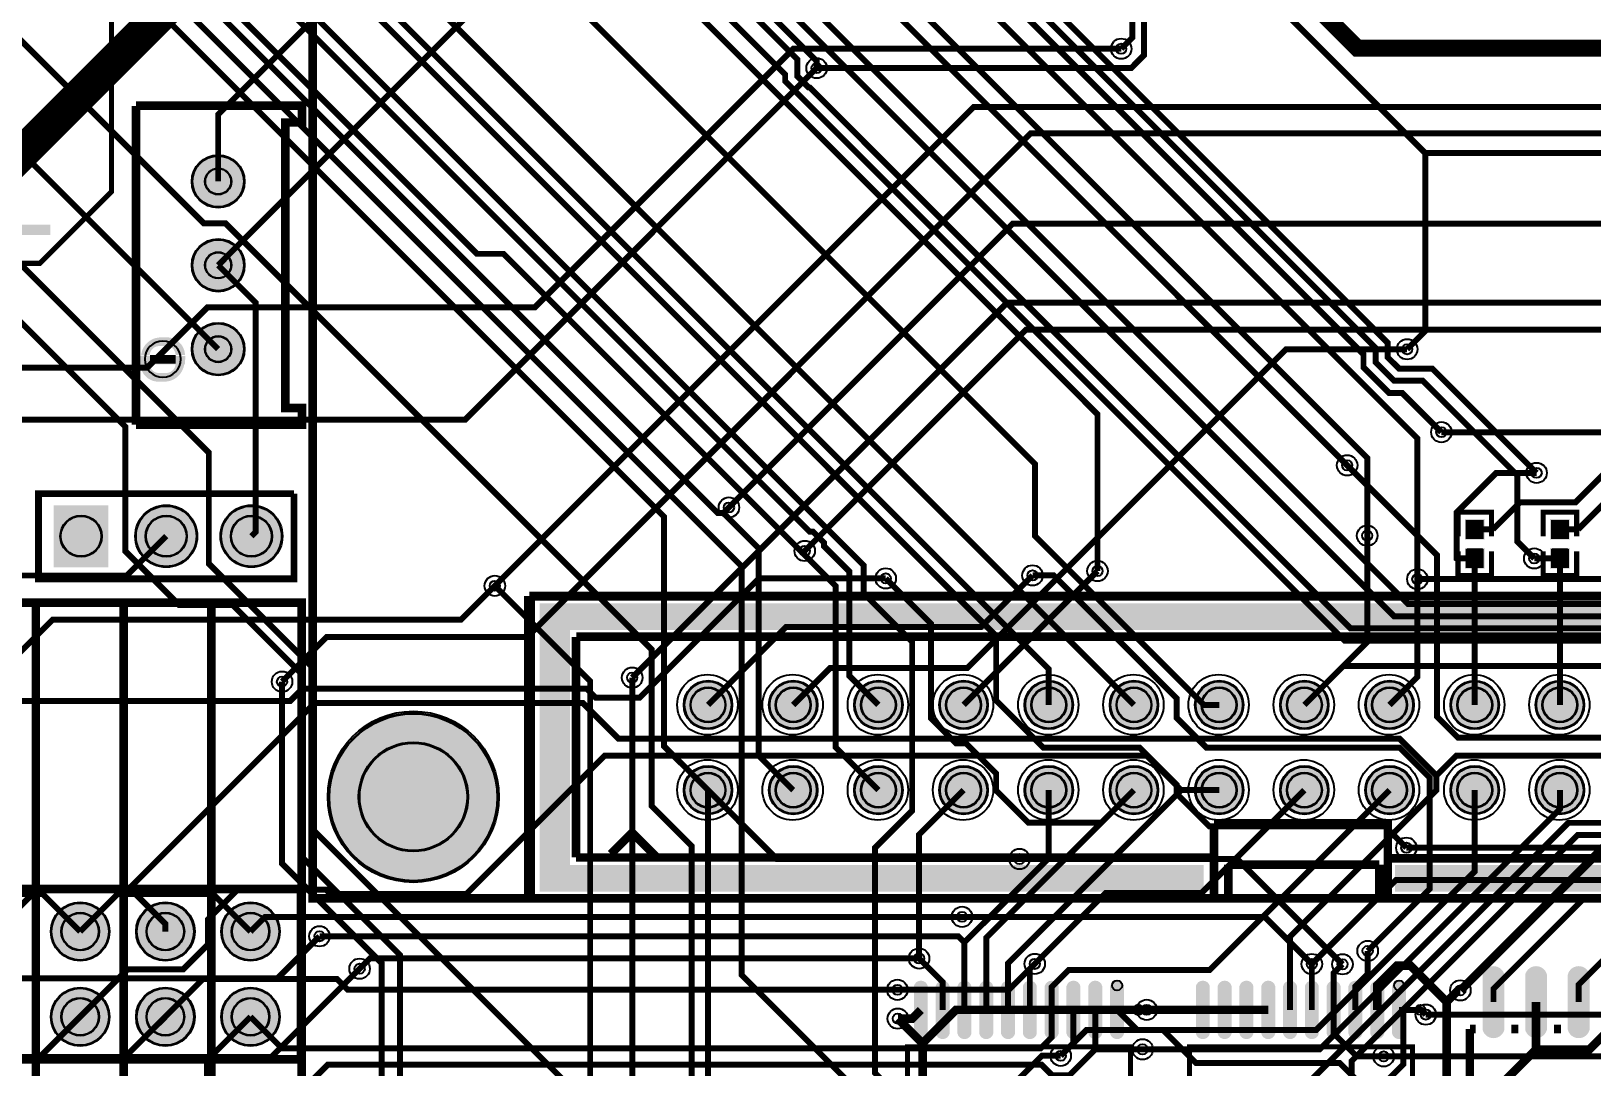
# Model space of a CAD drawing. Header units: millimetres. Extents: x -4 to 157, y 41 to 137.
# Drawn here: x 19.7 to 66.23, y 59.16 to 90.04 of the extents above; entities that cross this region are included whole.
import ezdxf

# ---------------------------------------------------------------- set-up
doc = ezdxf.new("R2010")
doc.units = ezdxf.units.MM
for name, color, linetype, true_color in [('BottomLayer', 7, 'Continuous', 0x0000ff), ('BottomSolderMaskLayer', 7, 'Continuous', 0xaa00ff), ('Document', 7, 'Continuous', 0xffffff), ('Hole', 7, 'Continuous', 0x222222), ('Multi-Layer', 7, 'Continuous', 0xc0c0c0), ('TopLayer', 7, 'Continuous', 0xff0000), ('TopPasteMaskLayer', 7, 'Continuous', 0x808080), ('TopSilkLayer', 7, 'Continuous', 0xffcc00), ('TopSolderMaskLayer', 7, 'Continuous', 0x800080)]:
    doc.layers.add(name, color=color, linetype=linetype, true_color=true_color)

msp = doc.modelspace()

# ---------------------------------------------------------------- hatches: boundary and pattern name
at = {"layer": 'BottomSolderMaskLayer'}
for points in [[(24.486, 85.558, 1), (26.061, 85.558, 1)], [(24.486, 83.058, 1), (26.061, 83.058, 1)], [(24.486, 80.558, 1), (26.061, 80.558, 1)], [(20.371, 75.906), (21.996, 75.906), (21.996, 74.056), (20.371, 74.056)], [(22.798, 74.981, 1), (24.649, 74.981, 1)], [(25.338, 74.981, 1), (27.189, 74.981, 1)], [(39.154, 69.951, 1), (40.602, 69.951, 1)], [(41.694, 69.951, 1), (43.142, 69.951, 1)], [(44.234, 69.951, 1), (45.682, 69.951, 1)], [(46.774, 69.951, 1), (48.222, 69.951, 1)], [(49.314, 69.951, 1), (50.762, 69.951, 1)], [(51.854, 69.951, 1), (53.302, 69.951, 1)], [(54.394, 69.951, 1), (55.842, 69.951, 1)], [(56.934, 69.951, 1), (58.382, 69.951, 1)], [(59.474, 69.951, 1), (60.922, 69.951, 1)], [(62.014, 69.951, 1), (63.462, 69.951, 1)], [(64.554, 69.951, 1), (66.002, 69.951, 1)], [(28.542, 67.211, 1), (33.643, 67.211, 1)], [(39.154, 67.411, 1), (40.602, 67.411, 1)], [(41.694, 67.411, 1), (43.142, 67.411, 1)], [(44.234, 67.411, 1), (45.682, 67.411, 1)], [(46.774, 67.411, 1), (48.222, 67.411, 1)], [(49.314, 67.411, 1), (50.762, 67.411, 1)], [(51.854, 67.411, 1), (53.302, 67.411, 1)], [(54.394, 67.411, 1), (55.842, 67.411, 1)], [(56.934, 67.411, 1), (58.382, 67.411, 1)], [(59.474, 67.411, 1), (60.922, 67.411, 1)], [(62.014, 67.411, 1), (63.462, 67.411, 1)], [(64.554, 67.411, 1), (66.002, 67.411, 1)], [(20.282, 63.194, 1), (22.033, 63.194, 1)], [(22.822, 63.194, 1), (24.573, 63.194, 1)], [(25.362, 63.194, 1), (27.113, 63.194, 1)], [(20.282, 60.654, 1), (22.033, 60.654, 1)], [(22.822, 60.654, 1), (24.573, 60.654, 1)], [(25.362, 60.654, 1), (27.113, 60.654, 1)]]:
    msp.add_hatch(color=256, dxfattribs=at).paths.add_polyline_path(points)
at = {"layer": 'Document'}
for points in [[(23.513, 80.648), (23.489, 80.647), (23.464, 80.644), (23.441, 80.639), (23.417, 80.631), (23.395, 80.622), (23.373, 80.611), (23.352, 80.598), (23.333, 80.583), (23.315, 80.566), (23.299, 80.548), (23.284, 80.529), (23.271, 80.508), (23.259, 80.486), (23.25, 80.464), (23.243, 80.441), (23.237, 80.417), (23.234, 80.393), (23.233, 80.368), (22.973, 80.368), (22.978, 80.404), (22.985, 80.439), (22.993, 80.474), (23.004, 80.509), (23.017, 80.542), (23.033, 80.575), (23.05, 80.607), (23.068, 80.638), (23.089, 80.667), (23.111, 80.695), (23.136, 80.722), (23.161, 80.748), (23.188, 80.771), (23.217, 80.793), (23.247, 80.814), (23.278, 80.832), (23.31, 80.849), (23.342, 80.864), (23.376, 80.876), (23.411, 80.887), (23.446, 80.895), (23.481, 80.902), (23.517, 80.906), (23.553, 80.908), (23.743, 80.908), (23.777, 80.907), (23.811, 80.904), (23.844, 80.899), (23.877, 80.891), (23.91, 80.882), (23.942, 80.87), (23.973, 80.857), (24.003, 80.841), (24.032, 80.824), (24.06, 80.805), (24.087, 80.784), (24.113, 80.762), (24.137, 80.738), (24.159, 80.712), (24.18, 80.686), (24.199, 80.658), (24.216, 80.628), (24.232, 80.598), (24.245, 80.567), (24.257, 80.535), (24.266, 80.502), (24.273, 80.469), (24.279, 80.436), (24.282, 80.402), (24.283, 80.368), (24.283, 80.368), (24.282, 80.373), (24.278, 80.377), (24.273, 80.378), (24.003, 80.378), (24.002, 80.402), (23.999, 80.425), (23.994, 80.448), (23.987, 80.47), (23.978, 80.492), (23.967, 80.513), (23.954, 80.533), (23.94, 80.552), (23.924, 80.569), (23.907, 80.585), (23.888, 80.599), (23.868, 80.612), (23.847, 80.623), (23.825, 80.632), (23.803, 80.639), (23.78, 80.644), (23.757, 80.647), (23.733, 80.648), (23.513, 80.648)], [(24.293, 80.358), (22.983, 80.358), (22.953, 80.358), (22.953, 80.128), (22.955, 80.121), (22.959, 80.114), (22.965, 80.11), (22.973, 80.108), (24.273, 80.108), (24.278, 80.107), (24.282, 80.103), (24.283, 80.098)], [(23.723, 79.848), (23.747, 79.849), (23.772, 79.852), (23.796, 79.858), (23.819, 79.865), (23.841, 79.874), (23.863, 79.886), (23.884, 79.899), (23.903, 79.914), (23.921, 79.93), (23.938, 79.948), (23.952, 79.968), (23.966, 79.988), (23.977, 80.01), (23.986, 80.032), (23.994, 80.056), (23.999, 80.08), (24.002, 80.104), (24.003, 80.128), (24.263, 80.128), (24.258, 80.092), (24.252, 80.057), (24.243, 80.022), (24.232, 79.988), (24.219, 79.954), (24.204, 79.921), (24.187, 79.89), (24.168, 79.859), (24.147, 79.829), (24.125, 79.801), (24.101, 79.774), (24.075, 79.749), (24.048, 79.725), (24.019, 79.703), (23.989, 79.683), (23.959, 79.664), (23.927, 79.647), (23.894, 79.633), (23.86, 79.62), (23.825, 79.609), (23.79, 79.601), (23.755, 79.595), (23.719, 79.59), (23.683, 79.588), (23.493, 79.588), (23.459, 79.589), (23.425, 79.592), (23.392, 79.598), (23.359, 79.605), (23.326, 79.615), (23.294, 79.626), (23.263, 79.64), (23.233, 79.655), (23.204, 79.672), (23.176, 79.691), (23.149, 79.712), (23.123, 79.735), (23.099, 79.759), (23.077, 79.784), (23.056, 79.811), (23.037, 79.839), (23.02, 79.868), (23.004, 79.898), (22.991, 79.929), (22.979, 79.961), (22.97, 79.994), (22.963, 80.027), (22.957, 80.06), (22.954, 80.094), (22.953, 80.128), (22.953, 80.128), (22.954, 80.123), (22.958, 80.12), (22.963, 80.118), (23.233, 80.118), (23.234, 80.095), (23.237, 80.071), (23.242, 80.048), (23.249, 80.026), (23.258, 80.004), (23.269, 79.983), (23.282, 79.963), (23.296, 79.945), (23.312, 79.927), (23.329, 79.911), (23.348, 79.897), (23.368, 79.884), (23.389, 79.873), (23.411, 79.864), (23.433, 79.857), (23.456, 79.852), (23.48, 79.849), (23.503, 79.848), (23.723, 79.848)], [(54.658, 64.381), (54.658, 65.181), (35.758, 65.181), (35.758, 72.181), (79.358, 72.181), (79.358, 65.181), (60.358, 65.181), (60.358, 64.381), (80.358, 64.381), (80.358, 72.981), (34.858, 72.981), (34.858, 64.381)]]:
    msp.add_hatch(color=256, dxfattribs=at).paths.add_polyline_path(points)
at = {"layer": 'Multi-Layer'}
for points in [[(24.511, 85.558, 1), (26.035, 85.558, 1)], [(24.511, 83.058, 1), (26.035, 83.058, 1)], [(24.511, 80.558, 1), (26.035, 80.558, 1)], [(20.396, 75.881), (21.971, 75.881), (21.971, 74.081), (20.396, 74.081)], [(22.824, 74.981, 1), (24.624, 74.981, 1)], [(25.364, 74.981, 1), (27.164, 74.981, 1)], [(39.179, 69.951, 1), (40.576, 69.951, 1)], [(41.719, 69.951, 1), (43.116, 69.951, 1)], [(44.259, 69.951, 1), (45.656, 69.951, 1)], [(46.799, 69.951, 1), (48.196, 69.951, 1)], [(49.339, 69.951, 1), (50.736, 69.951, 1)], [(51.879, 69.951, 1), (53.276, 69.951, 1)], [(54.419, 69.951, 1), (55.816, 69.951, 1)], [(56.959, 69.951, 1), (58.356, 69.951, 1)], [(59.499, 69.951, 1), (60.896, 69.951, 1)], [(62.039, 69.951, 1), (63.436, 69.951, 1)], [(64.579, 69.951, 1), (65.976, 69.951, 1)], [(39.179, 67.411, 1), (40.576, 67.411, 1)], [(41.719, 67.411, 1), (43.116, 67.411, 1)], [(44.259, 67.411, 1), (45.656, 67.411, 1)], [(46.799, 67.411, 1), (48.196, 67.411, 1)], [(49.339, 67.411, 1), (50.736, 67.411, 1)], [(51.879, 67.411, 1), (53.276, 67.411, 1)], [(54.419, 67.411, 1), (55.816, 67.411, 1)], [(56.959, 67.411, 1), (58.356, 67.411, 1)], [(59.499, 67.411, 1), (60.896, 67.411, 1)], [(62.039, 67.411, 1), (63.436, 67.411, 1)], [(64.579, 67.411, 1), (65.976, 67.411, 1)], [(20.308, 63.194, 1), (22.008, 63.194, 1)], [(22.848, 63.194, 1), (24.548, 63.194, 1)], [(25.388, 63.194, 1), (27.088, 63.194, 1)], [(20.308, 60.654, 1), (22.008, 60.654, 1)], [(22.848, 60.654, 1), (24.548, 60.654, 1)], [(25.388, 60.654, 1), (27.088, 60.654, 1)]]:
    msp.add_hatch(color=256, dxfattribs=at).paths.add_polyline_path(points)
at = {"layer": 'TopLayer'}
for points in [[(63.008, 74.901), (62.468, 74.901), (62.468, 75.467), (63.008, 75.467)], [(65.548, 74.901), (65.008, 74.901), (65.008, 75.467), (65.548, 75.467)], [(63.008, 74.601), (62.468, 74.601), (62.468, 74.036), (63.008, 74.036)], [(65.548, 74.601), (65.008, 74.601), (65.008, 74.036), (65.548, 74.036)], [(63.597, 60.29, -0.785398), (62.997, 60.29), (62.997, 61.89, -0.785398), (63.597, 61.89)], [(64.867, 60.29, -0.785398), (64.267, 60.29), (64.267, 61.89, -0.785398), (64.867, 61.89)], [(66.137, 60.29, -0.785398), (65.537, 60.29), (65.537, 61.89, -0.785398), (66.137, 61.89)], [(46.406, 60.17, -0.785398), (46.042, 60.17), (46.042, 61.548, -0.785398), (46.406, 61.548)], [(47.056, 60.17, -0.785398), (46.692, 60.17), (46.692, 61.548, -0.785398), (47.056, 61.548)], [(47.706, 60.17, -0.785398), (47.342, 60.17), (47.342, 61.548, -0.785398), (47.706, 61.548)], [(48.356, 60.17, -0.785398), (47.992, 60.17), (47.992, 61.548, -0.785398), (48.356, 61.548)], [(49.006, 60.17, -0.785398), (48.642, 60.17), (48.642, 61.548, -0.785398), (49.006, 61.548)], [(49.656, 60.17, -0.785398), (49.292, 60.17), (49.292, 61.548, -0.785398), (49.656, 61.548)], [(50.306, 60.17, -0.785398), (49.942, 60.17), (49.942, 61.548, -0.785398), (50.306, 61.548)], [(50.956, 60.17, -0.785398), (50.592, 60.17), (50.592, 61.548, -0.785398), (50.956, 61.548)], [(51.606, 60.17, -0.785398), (51.242, 60.17), (51.242, 61.548, -0.785398), (51.606, 61.548)], [(52.256, 60.17, -0.785398), (51.892, 60.17), (51.892, 61.548, -0.785398), (52.256, 61.548)], [(54.814, 60.17, -0.785398), (54.45, 60.17), (54.45, 61.548, -0.785398), (54.814, 61.548)], [(55.464, 60.17, -0.785398), (55.1, 60.17), (55.1, 61.548, -0.785398), (55.464, 61.548)], [(56.114, 60.17, -0.785398), (55.75, 60.17), (55.75, 61.548, -0.785398), (56.114, 61.548)], [(56.764, 60.17, -0.785398), (56.4, 60.17), (56.4, 61.548, -0.785398), (56.764, 61.548)], [(57.414, 60.17, -0.785398), (57.049, 60.17), (57.049, 61.548, -0.785398), (57.414, 61.548)], [(58.063, 60.17, -0.785398), (57.699, 60.17), (57.699, 61.548, -0.785398), (58.063, 61.548)], [(58.714, 60.17, -0.785398), (58.35, 60.17), (58.35, 61.548, -0.785398), (58.714, 61.548)], [(59.364, 60.17, -0.785398), (59, 60.17), (59, 61.548, -0.785398), (59.364, 61.548)], [(60.014, 60.17, -0.785398), (59.65, 60.17), (59.65, 61.548, -0.785398), (60.014, 61.548)], [(60.664, 60.17, -0.785398), (60.3, 60.17), (60.3, 61.548, -0.785398), (60.664, 61.548)]]:
    msp.add_hatch(color=256, dxfattribs=at).paths.add_polyline_path(points)
at = {"layer": 'TopPasteMaskLayer'}
for points in [[(62.968, 74.886), (62.508, 74.886), (62.468, 74.926), (62.468, 75.427), (62.508, 75.467), (62.968, 75.467), (63.008, 75.427), (63.008, 74.926)], [(65.508, 74.886), (65.048, 74.886), (65.008, 74.926), (65.008, 75.427), (65.048, 75.467), (65.508, 75.467), (65.548, 75.427), (65.548, 74.926)], [(62.968, 74.616), (62.508, 74.616), (62.468, 74.576), (62.468, 74.076), (62.508, 74.036), (62.968, 74.036), (63.008, 74.076), (63.008, 74.576)], [(65.508, 74.616), (65.048, 74.616), (65.008, 74.576), (65.008, 74.076), (65.048, 74.036), (65.508, 74.036), (65.548, 74.076), (65.548, 74.576)], [(63.597, 60.29, -0.785398), (62.997, 60.29), (62.997, 61.89, -0.785398), (63.597, 61.89)], [(64.867, 60.29, -0.785398), (64.267, 60.29), (64.267, 61.89, -0.785398), (64.867, 61.89)], [(66.137, 60.29, -0.785398), (65.537, 60.29), (65.537, 61.89, -0.785398), (66.137, 61.89)], [(46.406, 60.17, -0.785398), (46.042, 60.17), (46.042, 61.548, -0.785398), (46.406, 61.548)], [(47.056, 60.17, -0.785398), (46.692, 60.17), (46.692, 61.548, -0.785398), (47.056, 61.548)], [(47.706, 60.17, -0.785398), (47.342, 60.17), (47.342, 61.548, -0.785398), (47.706, 61.548)], [(48.356, 60.17, -0.785398), (47.992, 60.17), (47.992, 61.548, -0.785398), (48.356, 61.548)], [(49.006, 60.17, -0.785398), (48.642, 60.17), (48.642, 61.548, -0.785398), (49.006, 61.548)], [(49.656, 60.17, -0.785398), (49.292, 60.17), (49.292, 61.548, -0.785398), (49.656, 61.548)], [(50.306, 60.17, -0.785398), (49.942, 60.17), (49.942, 61.548, -0.785398), (50.306, 61.548)], [(50.956, 60.17, -0.785398), (50.592, 60.17), (50.592, 61.548, -0.785398), (50.956, 61.548)], [(51.606, 60.17, -0.785398), (51.242, 60.17), (51.242, 61.548, -0.785398), (51.606, 61.548)], [(52.256, 60.17, -0.785398), (51.892, 60.17), (51.892, 61.548, -0.785398), (52.256, 61.548)], [(54.814, 60.17, -0.785398), (54.45, 60.17), (54.45, 61.548, -0.785398), (54.814, 61.548)], [(55.464, 60.17, -0.785398), (55.1, 60.17), (55.1, 61.548, -0.785398), (55.464, 61.548)], [(56.114, 60.17, -0.785398), (55.75, 60.17), (55.75, 61.548, -0.785398), (56.114, 61.548)], [(56.764, 60.17, -0.785398), (56.4, 60.17), (56.4, 61.548, -0.785398), (56.764, 61.548)], [(57.414, 60.17, -0.785398), (57.049, 60.17), (57.049, 61.548, -0.785398), (57.414, 61.548)], [(58.063, 60.17, -0.785398), (57.699, 60.17), (57.699, 61.548, -0.785398), (58.063, 61.548)], [(58.714, 60.17, -0.785398), (58.35, 60.17), (58.35, 61.548, -0.785398), (58.714, 61.548)], [(59.364, 60.17, -0.785398), (59, 60.17), (59, 61.548, -0.785398), (59.364, 61.548)], [(60.014, 60.17, -0.785398), (59.65, 60.17), (59.65, 61.548, -0.785398), (60.014, 61.548)], [(60.664, 60.17, -0.785398), (60.3, 60.17), (60.3, 61.548, -0.785398), (60.664, 61.548)]]:
    msp.add_hatch(color=256, dxfattribs=at).paths.add_polyline_path(points)
at = {"layer": 'TopSilkLayer'}
msp.add_hatch(color=256, dxfattribs=at).paths.add_polyline_path([(18.205, 83.964), (20.265, 83.964), (20.265, 84.273), (18.205, 84.273)])
at = {"layer": 'TopSolderMaskLayer'}
for points in [[(24.486, 85.558, 1), (26.061, 85.558, 1)], [(24.486, 83.058, 1), (26.061, 83.058, 1)], [(24.486, 80.558, 1), (26.061, 80.558, 1)], [(20.371, 75.906), (21.996, 75.906), (21.996, 74.056), (20.371, 74.056)], [(22.798, 74.981, 1), (24.649, 74.981, 1)], [(25.338, 74.981, 1), (27.189, 74.981, 1)], [(63.032, 74.875), (62.443, 74.875), (62.443, 75.494), (63.032, 75.494)], [(65.572, 74.875), (64.983, 74.875), (64.983, 75.494), (65.572, 75.494)], [(63.032, 74.628), (62.443, 74.628), (62.443, 74.009), (63.032, 74.009)], [(65.572, 74.628), (64.983, 74.628), (64.983, 74.009), (65.572, 74.009)], [(39.154, 69.951, 1), (40.602, 69.951, 1)], [(41.694, 69.951, 1), (43.142, 69.951, 1)], [(44.234, 69.951, 1), (45.682, 69.951, 1)], [(46.774, 69.951, 1), (48.222, 69.951, 1)], [(49.314, 69.951, 1), (50.762, 69.951, 1)], [(51.854, 69.951, 1), (53.302, 69.951, 1)], [(54.394, 69.951, 1), (55.842, 69.951, 1)], [(56.934, 69.951, 1), (58.382, 69.951, 1)], [(59.474, 69.951, 1), (60.922, 69.951, 1)], [(62.014, 69.951, 1), (63.462, 69.951, 1)], [(64.554, 69.951, 1), (66.002, 69.951, 1)], [(28.542, 67.211, 1), (33.643, 67.211, 1)], [(39.154, 67.411, 1), (40.602, 67.411, 1)], [(41.694, 67.411, 1), (43.142, 67.411, 1)], [(44.234, 67.411, 1), (45.682, 67.411, 1)], [(46.774, 67.411, 1), (48.222, 67.411, 1)], [(49.314, 67.411, 1), (50.762, 67.411, 1)], [(51.854, 67.411, 1), (53.302, 67.411, 1)], [(54.394, 67.411, 1), (55.842, 67.411, 1)], [(56.934, 67.411, 1), (58.382, 67.411, 1)], [(59.474, 67.411, 1), (60.922, 67.411, 1)], [(62.014, 67.411, 1), (63.462, 67.411, 1)], [(64.554, 67.411, 1), (66.002, 67.411, 1)], [(20.282, 63.194, 1), (22.033, 63.194, 1)], [(22.822, 63.194, 1), (24.573, 63.194, 1)], [(25.362, 63.194, 1), (27.113, 63.194, 1)], [(63.622, 60.271, -0.785398), (62.972, 60.271), (62.972, 61.908, -0.785398), (63.622, 61.908)], [(64.892, 60.271, -0.785398), (64.242, 60.271), (64.242, 61.908, -0.785398), (64.892, 61.908)], [(66.162, 60.271, -0.785398), (65.512, 60.271), (65.512, 61.908, -0.785398), (66.162, 61.908)], [(20.282, 60.654, 1), (22.033, 60.654, 1)], [(22.822, 60.654, 1), (24.573, 60.654, 1)], [(25.362, 60.654, 1), (27.113, 60.654, 1)], [(46.431, 60.15, -0.785398), (46.016, 60.15), (46.016, 61.568, -0.785398), (46.431, 61.568)], [(47.081, 60.15, -0.785398), (46.666, 60.15), (46.666, 61.568, -0.785398), (47.081, 61.568)], [(47.731, 60.15, -0.785398), (47.316, 60.15), (47.316, 61.568, -0.785398), (47.731, 61.568)], [(48.381, 60.15, -0.785398), (47.966, 60.15), (47.966, 61.568, -0.785398), (48.381, 61.568)], [(49.031, 60.15, -0.785398), (48.616, 60.15), (48.616, 61.568, -0.785398), (49.031, 61.568)], [(49.681, 60.15, -0.785398), (49.266, 60.15), (49.266, 61.568, -0.785398), (49.681, 61.568)], [(50.331, 60.15, -0.785398), (49.916, 60.15), (49.916, 61.568, -0.785398), (50.331, 61.568)], [(50.981, 60.15, -0.785398), (50.566, 60.15), (50.566, 61.568, -0.785398), (50.981, 61.568)], [(51.631, 60.15, -0.785398), (51.216, 60.15), (51.216, 61.568, -0.785398), (51.631, 61.568)], [(52.281, 60.15, -0.785398), (51.866, 60.15), (51.866, 61.568, -0.785398), (52.281, 61.568)], [(54.839, 60.15, -0.785398), (54.424, 60.15), (54.424, 61.568, -0.785398), (54.839, 61.568)], [(55.489, 60.15, -0.785398), (55.074, 60.15), (55.074, 61.568, -0.785398), (55.489, 61.568)], [(56.139, 60.15, -0.785398), (55.724, 60.15), (55.724, 61.568, -0.785398), (56.139, 61.568)], [(56.789, 60.15, -0.785398), (56.374, 60.15), (56.374, 61.568, -0.785398), (56.789, 61.568)], [(57.439, 60.15, -0.785398), (57.024, 60.15), (57.024, 61.568, -0.785398), (57.439, 61.568)], [(58.089, 60.15, -0.785398), (57.674, 60.15), (57.674, 61.568, -0.785398), (58.089, 61.568)], [(58.739, 60.15, -0.785398), (58.324, 60.15), (58.324, 61.568, -0.785398), (58.739, 61.568)], [(59.389, 60.15, -0.785398), (58.974, 60.15), (58.974, 61.568, -0.785398), (59.389, 61.568)], [(60.039, 60.15, -0.785398), (59.624, 60.15), (59.624, 61.568, -0.785398), (60.039, 61.568)], [(60.689, 60.15, -0.785398), (60.274, 60.15), (60.274, 61.568, -0.785398), (60.689, 61.568)]]:
    msp.add_hatch(color=256, dxfattribs=at).paths.add_polyline_path(points)

# ---------------------------------------------------------------- linework, layer by layer
at = {"layer": 'BottomLayer'}
for points, const_width in [([(44.958, 69.951), (44.09, 70.819), (44.09, 73.929), (43.34, 74.679), (43.34, 74.781), (43.002, 75.119), (42.903, 75.119), (23.734, 94.289), (23.719, 94.289), (16.831, 101.176), (16.831, 123.09), (18.833, 125.091), (19.559, 125.091), (20.432, 125.964), (20.432, 127.631), (21.702, 128.901)], 0.178), ([(17.686, 126.505), (15.676, 124.496), (15.676, 118.262), (14.269, 116.855), (7.52, 116.855), (6.867, 116.202), (6.867, 107.71), (11.394, 103.183), (11.394, 94.437), (25.273, 80.558)], 0.178), ([(19.162, 123.821), (20.432, 122.551), (20.432, 118.332), (21.293, 117.471), (22.208, 117.471), (28.306, 111.374), (28.306, 111.25), (41.671, 97.885), (41.671, 97.255), (61.027, 77.898), (61.027, 73.701)], 0.178), ([(21.702, 123.821), (39.807, 105.716), (39.807, 101.415), (46.652, 94.57), (46.652, 94.237), (60.144, 80.745), (60.144, 80.314), (60.483, 79.976), (61.474, 79.976), (64.582, 76.868)], 0.178), ([(21.702, 121.281), (30.151, 112.832), (30.151, 110.483), (46.291, 94.343), (46.291, 94.082), (59.783, 80.59), (59.783, 80.165), (60.333, 79.614), (61.192, 79.614), (64.005, 76.801), (64.005, 74.827), (64.513, 74.319)], 0.178), ([(72.492, 120.726), (72.203, 120.726), (52.528, 101.051), (52.528, 89.843), (52.197, 89.513)], 0.178), ([(19.162, 118.741), (18.376, 118.741), (17.24, 117.606), (17.24, 103.849), (18.858, 102.231), (19.559, 102.231), (20.432, 101.359), (20.432, 100.623), (50.038, 71.018), (50.038, 69.951)], 0.178), ([(21.702, 118.741), (28.667, 111.776), (28.667, 111.447), (42.682, 97.432), (42.682, 97.142), (59.421, 80.403), (59.421, 80.015), (60.183, 79.253), (60.571, 79.253), (61.743, 78.081)], 0.178), ([(42.7, 74.48), (33.78, 83.399), (32.99, 83.399), (15.11, 101.278), (15.11, 102.407), (12.713, 104.804), (12.713, 105.155), (12.71, 105.159), (12.71, 107.194), (11.429, 108.474), (11.429, 108.475), (11.303, 108.601), (11.303, 108.667), (9.557, 110.413), (9.557, 114.399), (7.743, 116.213)], 0.178), ([(52.578, 69.951), (23.718, 98.811), (23.718, 100.515), (22.001, 102.231), (21.304, 102.231), (20.432, 103.104), (20.432, 103.899), (19.559, 104.771), (18.826, 104.771), (17.648, 105.95), (17.648, 114.687), (19.162, 116.201)], 0.178), ([(40.335, 75.672), (40.163, 75.672), (7.444, 108.39), (7.444, 115.392)], 0.178), ([(23.4, 115.437), (41.232, 97.604), (41.232, 95.613), (59.532, 77.313), (59.532, 74.999)], 0.178), ([(55.118, 69.951), (54.661, 69.951), (49.629, 74.982), (49.629, 77.13), (21.988, 104.771), (21.304, 104.771), (20.432, 105.644), (20.432, 106.315), (19.436, 107.311), (18.764, 107.311), (18.051, 108.024), (18.051, 112.551), (19.162, 113.661)], 0.178), ([(86.969, 69.951), (88.088, 68.832), (89.829, 68.832), (90.542, 69.545), (90.542, 70.485), (88.197, 72.83), (76.046, 72.83), (76.04, 72.823), (75.835, 72.823), (75.608, 72.596), (60.332, 72.596), (41.504, 91.424), (41.366, 91.424), (22.748, 110.041), (20.242, 110.041), (19.162, 111.121)], 0.178), ([(89.509, 69.951), (86.992, 72.468), (76.196, 72.468), (76.189, 72.462), (75.985, 72.462), (75.757, 72.234), (59.034, 72.234), (42.91, 88.358), (42.878, 88.358), (42.54, 88.697), (42.54, 89.201), (24.56, 107.181), (20.562, 107.181), (19.162, 108.581)], 0.178), ([(43.117, 88.936), (43.117, 89.151), (23.686, 108.581), (21.702, 108.581)], 0.178), ([(28.244, 107.145), (29.728, 107.145), (38.067, 98.806), (38.067, 97.962), (58.934, 77.095)], 0.178), ([(104.911, 107.268), (101.861, 104.217), (101.861, 76.518), (98.526, 73.183), (98.526, 67.421), (96.368, 65.264), (71.568, 65.264), (67.023, 60.719), (61.278, 60.719)], 0.178), ([(92.049, 69.951), (88.809, 73.191), (75.692, 73.191), (75.458, 72.957), (60.75, 72.957), (40.761, 92.946), (40.761, 93.731), (29.074, 105.417)], 0.178), ([(79.909, 68.589), (79.909, 69.022), (76.824, 72.107), (76.346, 72.107), (76.339, 72.1), (76.134, 72.1), (75.903, 71.869), (58.856, 71.869), (42.178, 88.547), (42.178, 88.746), (26.535, 104.389)], 0.178), ([(35.761, 58.574), (28.121, 66.214), (28.121, 71.035), (24.994, 74.162), (24.994, 77.473), (11.033, 91.434), (11.033, 103.03), (10.426, 103.636), (6.377, 103.636)], 0.178), ([(19.162, 100.961), (19.514, 100.961), (48.469, 72.007), (48.469, 70.081), (49.869, 68.681), (52.741, 68.681), (53.848, 67.574), (53.848, 67.306), (54.825, 66.328), (60.066, 66.328), (60.701, 65.693)], 0.178), ([(53.231, 100.938), (52.893, 100.599), (52.893, 94.773), (61.264, 86.402)], 0.178), ([(29.556, 100.55), (51.49, 78.616), (51.49, 73.943)], 0.178), ([(15.062, 99.902), (40.881, 74.082), (40.881, 61.902), (45.207, 57.577)], 0.178), ([(95.796, 99.882), (95.796, 82.19), (95.483, 81.877), (95.483, 81.399), (95.485, 81.397), (95.485, 72.687), (93.618, 70.82), (93.618, 67.514), (92.179, 66.075), (65.806, 66.075), (59.066, 59.335), (59.066, 57.723)], 0.178), ([(30.255, 44.552), (30.692, 44.989), (30.692, 62.496), (27.755, 65.433), (27.755, 70.883), (25.708, 72.93), (24.109, 72.93), (22.506, 74.533), (22.506, 78.245), (10.134, 90.617), (10.134, 99.223)], 0.178), ([(42.884, 44.552), (39.393, 48.042), (39.393, 65.745), (38.199, 66.939), (38.199, 71.602), (25.493, 84.308), (24.844, 84.308), (12.094, 97.058), (12.094, 98.59)], 0.178), ([(51.866, 56.837), (53.792, 58.763), (57.855, 58.763), (65.528, 66.436), (81.498, 66.436), (83.48, 68.418), (91.903, 68.418), (93.106, 69.622), (93.106, 96.054), (94.526, 97.473), (94.526, 98.368)], 0.178), ([(39.878, 67.411), (38.568, 68.72), (38.568, 75.561), (19.049, 95.08)], 0.178), ([(23.958, 94.866), (23.958, 94.674), (44.523, 74.108), (44.523, 73.275), (45.965, 71.833), (45.965, 66.799), (44.856, 65.691), (44.856, 58.975), (45.787, 58.044), (45.787, 56.411), (45.214, 55.837), (45.214, 43.934), (46.176, 42.972), (47.281, 42.972), (50.475, 46.166), (52.598, 46.166), (52.952, 45.812)], 0.178), ([(61.027, 73.701), (69.51, 73.701), (74.216, 78.407), (81.118, 78.407), (92.503, 89.791)], 0.178), ([(61.264, 86.402), (73.696, 86.402), (77.439, 90.146)], 0.178), ([(61.264, 86.402), (61.264, 81.096), (60.722, 80.553)], 0.178), ([(25.273, 83.058), (26.393, 81.938), (26.393, 75.11), (26.264, 74.981)], 0.178), ([(100.975, 77.717), (100.975, 77.613), (95.859, 72.497), (95.859, 67.168), (94.366, 65.675), (66.544, 65.675), (62.31, 61.441)], 0.254), ([(40.335, 75.672), (40.501, 75.837)], 0.178), ([(42.418, 67.411), (41.391, 68.437), (41.391, 74.615), (40.335, 75.672)], 0.178), ([(42.7, 74.48), (42.762, 74.542)], 0.178), ([(44.958, 67.411), (43.688, 68.681), (43.688, 73.492), (42.7, 74.48)], 0.178), ([(35.178, 55.666), (36.364, 56.852), (36.364, 70.658), (33.523, 73.5)], 0.178), ([(52.578, 67.411), (51.607, 66.44), (49.431, 66.44), (48.469, 67.402), (48.469, 67.906), (47.567, 68.807), (47.268, 68.807), (46.527, 69.548), (46.527, 72.372), (45.176, 73.723)], 0.178), ([(59.545, 62.616), (61.394, 64.465), (61.394, 67.783), (60.496, 68.681), (54.735, 68.681), (53.848, 69.568), (53.848, 70.153), (50.189, 73.812), (49.553, 73.812)], 0.178), ([(57.658, 69.951), (58.815, 71.108), (76.163, 71.108), (76.585, 71.53)], 0.178), ([(29.973, 56.65), (30.143, 56.82), (30.143, 62.255), (27.177, 65.221), (27.177, 70.644)], 0.178), ([(39.074, 44.552), (39.032, 44.594), (39.032, 54.303), (37.618, 55.718), (37.618, 70.764)], 0.178), ([(40.992, 55.159), (39.878, 56.274), (39.878, 67.411)], 0.178), ([(47.498, 67.411), (46.171, 66.084), (46.171, 62.393)], 0.178), ([(62.738, 67.411), (62.738, 64.987), (58.011, 60.261), (51.165, 60.261), (50.394, 59.49)], 0.178), ([(52.835, 59.683), (58.113, 59.683), (65.278, 66.848), (65.278, 67.411)], 0.178), ([(49.165, 65.358), (55.654, 65.358), (58.794, 62.218)], 0.178), ([(21.158, 63.194), (20.035, 64.317), (17.2, 64.317), (16.078, 63.194)], 0.178), ([(26.238, 63.194), (25.115, 64.317), (22.28, 64.317), (21.158, 63.194)], 0.178), ([(71.644, 64.449), (66.668, 59.473), (60.023, 59.473)], 0.178), ([(57.881, 62.226), (56.475, 63.632), (47.451, 63.632)], 0.178), ([(16.078, 60.654), (17.222, 61.798), (27.039, 61.798), (28.294, 63.053)], 0.178), ([(14.659, 60.654), (14.659, 60.374), (15.581, 59.451), (26.854, 59.451), (29.489, 62.087)], 0.178), ([(49.62, 62.23), (48.848, 61.458), (45.522, 61.458)], 0.178), ([(46.275, 59.863), (47.271, 60.859), (52.957, 60.859)], 0.254), ([(46.275, 59.863), (45.539, 60.599)], 0.254), ([(46.694, 44.552), (46.275, 44.971), (46.275, 59.863)], 0.254), ([(50.394, 59.49), (49.834, 59.49), (47.331, 56.987)], 0.178)]:
    msp.add_lwpolyline(points, dxfattribs=dict(at, const_width=const_width))
at = {"layer": 'BottomSolderMaskLayer'}
for centre, radius in [((25.273, 85.558), 0.787), ((25.273, 85.558), 0.394), ((25.273, 83.058), 0.787), ((25.273, 83.058), 0.394), ((25.273, 80.558), 0.787), ((25.273, 80.558), 0.394), ((23.724, 74.981), 0.925), ((26.264, 74.981), 0.925), ((21.184, 74.981), 0.619), ((23.724, 74.981), 0.617), ((26.264, 74.981), 0.617), ((39.878, 69.951), 0.724), ((39.878, 69.951), 0.526), ((42.418, 69.951), 0.724), ((42.418, 69.951), 0.526), ((44.958, 69.951), 0.724), ((44.958, 69.951), 0.526), ((47.498, 69.951), 0.724), ((47.498, 69.951), 0.526), ((50.038, 69.951), 0.724), ((50.038, 69.951), 0.526), ((52.578, 69.951), 0.724), ((52.578, 69.951), 0.526), ((55.118, 69.951), 0.724), ((55.118, 69.951), 0.526), ((57.658, 69.951), 0.724), ((57.658, 69.951), 0.526), ((60.198, 69.951), 0.724), ((60.198, 69.951), 0.526), ((62.738, 69.951), 0.724), ((62.738, 69.951), 0.526), ((65.278, 69.951), 0.724), ((65.278, 69.951), 0.526), ((31.092, 67.211), 2.551), ((31.092, 67.211), 1.633), ((39.878, 67.411), 0.724), ((39.878, 67.411), 0.526), ((42.418, 67.411), 0.724), ((42.418, 67.411), 0.526), ((44.958, 67.411), 0.724), ((44.958, 67.411), 0.526), ((47.498, 67.411), 0.724), ((47.498, 67.411), 0.526), ((50.038, 67.411), 0.724), ((50.038, 67.411), 0.526), ((52.578, 67.411), 0.724), ((52.578, 67.411), 0.526), ((55.118, 67.411), 0.724), ((55.118, 67.411), 0.526), ((57.658, 67.411), 0.724), ((57.658, 67.411), 0.526), ((60.198, 67.411), 0.724), ((60.198, 67.411), 0.526), ((62.738, 67.411), 0.724), ((62.738, 67.411), 0.526), ((65.278, 67.411), 0.724), ((65.278, 67.411), 0.526), ((21.158, 63.194), 0.875), ((21.158, 63.194), 0.566), ((23.698, 63.194), 0.875), ((23.698, 63.194), 0.566), ((26.238, 63.194), 0.875), ((26.238, 63.194), 0.566), ((21.158, 60.654), 0.875), ((23.698, 60.654), 0.875), ((26.238, 60.654), 0.875), ((21.158, 60.654), 0.566), ((23.698, 60.654), 0.566), ((26.238, 60.654), 0.566)]:
    msp.add_circle(centre, radius, dxfattribs=at)
at = {"layer": 'Document'}
for centre in [(52.074, 61.588), (60.482, 61.588)]:
    msp.add_circle(centre, 0.15, dxfattribs=at)
at = {"layer": 'Hole'}
for centre in [(52.197, 89.513), (43.117, 88.936), (60.722, 80.553), (61.743, 78.081), (58.934, 77.094), (64.582, 76.868), (40.501, 75.837), (59.532, 74.998), (42.762, 74.542), (64.513, 74.318), (51.49, 73.943), (33.523, 73.5), (45.176, 73.723), (49.553, 73.812), (61.028, 73.701), (27.177, 70.644), (37.618, 70.764), (60.701, 65.693), (49.165, 65.358), (47.451, 63.632), (28.294, 63.053), (46.171, 62.393), (49.62, 62.23), (57.881, 62.226), (58.794, 62.218), (59.545, 62.616), (29.49, 62.087), (45.523, 61.458), (62.31, 61.441), (52.957, 60.859), (45.539, 60.599), (61.278, 60.719), (50.394, 59.49), (52.835, 59.683), (60.023, 59.473)]:
    msp.add_circle(centre, 0.152, dxfattribs=at)
at = {"layer": 'Multi-Layer'}
for centre, radius in [((52.197, 89.513), 0.305), ((43.117, 88.936), 0.305), ((25.273, 85.558), 0.762), ((25.273, 85.558), 0.381), ((25.273, 83.058), 0.762), ((25.273, 83.058), 0.381), ((25.273, 80.558), 0.762), ((25.273, 80.558), 0.381), ((60.722, 80.553), 0.305), ((61.743, 78.081), 0.305), ((58.934, 77.094), 0.305), ((64.582, 76.868), 0.305), ((23.724, 74.981), 0.9), ((26.264, 74.981), 0.9), ((40.501, 75.837), 0.305), ((21.184, 74.981), 0.6), ((23.724, 74.981), 0.6), ((26.264, 74.981), 0.6), ((59.532, 74.998), 0.305), ((42.762, 74.542), 0.305), ((64.513, 74.318), 0.305), ((45.176, 73.723), 0.305), ((49.553, 73.812), 0.305), ((51.49, 73.943), 0.305), ((61.028, 73.701), 0.305), ((33.523, 73.5), 0.305), ((27.177, 70.644), 0.305), ((37.618, 70.764), 0.305), ((39.878, 69.951), 0.699), ((39.878, 69.951), 0.508), ((42.418, 69.951), 0.699), ((42.418, 69.951), 0.508), ((44.958, 69.951), 0.699), ((44.958, 69.951), 0.508), ((47.498, 69.951), 0.699), ((47.498, 69.951), 0.508), ((50.038, 69.951), 0.699), ((50.038, 69.951), 0.508), ((52.578, 69.951), 0.699), ((52.578, 69.951), 0.508), ((55.118, 69.951), 0.699), ((55.118, 69.951), 0.508), ((57.658, 69.951), 0.699), ((57.658, 69.951), 0.508), ((60.198, 69.951), 0.699), ((60.198, 69.951), 0.508), ((62.738, 69.951), 0.699), ((62.738, 69.951), 0.508), ((65.278, 69.951), 0.699), ((65.278, 69.951), 0.508), ((31.092, 67.211), 2.5), ((31.092, 67.211), 1.6), ((39.878, 67.411), 0.699), ((42.418, 67.411), 0.699), ((44.958, 67.411), 0.699), ((47.498, 67.411), 0.699), ((50.038, 67.411), 0.699), ((52.578, 67.411), 0.699), ((55.118, 67.411), 0.699), ((57.658, 67.411), 0.699), ((60.198, 67.411), 0.699), ((62.738, 67.411), 0.699), ((65.278, 67.411), 0.699), ((39.878, 67.411), 0.508), ((42.418, 67.411), 0.508), ((44.958, 67.411), 0.508), ((47.498, 67.411), 0.508), ((50.038, 67.411), 0.508), ((52.578, 67.411), 0.508), ((55.118, 67.411), 0.508), ((57.658, 67.411), 0.508), ((60.198, 67.411), 0.508), ((62.738, 67.411), 0.508), ((65.278, 67.411), 0.508), ((49.165, 65.358), 0.305), ((60.701, 65.693), 0.305), ((21.158, 63.194), 0.85), ((23.698, 63.194), 0.85), ((26.238, 63.194), 0.85), ((47.451, 63.632), 0.305), ((21.158, 63.194), 0.55), ((23.698, 63.194), 0.55), ((26.238, 63.194), 0.55), ((28.294, 63.053), 0.305), ((59.545, 62.616), 0.305), ((29.49, 62.087), 0.305), ((46.171, 62.393), 0.305), ((49.62, 62.23), 0.305), ((57.881, 62.226), 0.305), ((58.794, 62.218), 0.305), ((21.158, 60.654), 0.85), ((23.698, 60.654), 0.85), ((26.238, 60.654), 0.85), ((45.523, 61.458), 0.305), ((62.31, 61.441), 0.305), ((21.158, 60.654), 0.55), ((23.698, 60.654), 0.55), ((26.238, 60.654), 0.55), ((52.957, 60.859), 0.305), ((61.278, 60.719), 0.305), ((45.539, 60.599), 0.305), ((50.394, 59.49), 0.305), ((52.835, 59.683), 0.305), ((60.023, 59.473), 0.305)]:
    msp.add_circle(centre, radius, dxfattribs=at)
at = {"layer": 'TopLayer'}
for points, const_width in [([(16.866, 83.841), (35.001, 101.977), (35.001, 110.719), (37.108, 112.826), (41.864, 112.826)], 1.016), ([(16.866, 83.842), (35.001, 101.977), (35.001, 110.719), (37.108, 112.826), (41.759, 112.826)], 0.254), ([(72.898, 69.951), (73.253, 69.951), (74.371, 71.068), (74.371, 88.34), (73.177, 89.534), (59.233, 89.534), (57.582, 91.185), (57.582, 97.764), (56.642, 98.704), (43.027, 98.704), (41.757, 99.974), (41.757, 102.641)], 0.508), ([(40.628, 102.351), (40.071, 102.351), (25.273, 87.553), (25.273, 85.558)], 0.178), ([(72.898, 69.951), (73.253, 69.951), (74.371, 71.068), (74.371, 88.34), (73.177, 89.534), (59.232, 89.534), (57.581, 91.185), (57.581, 97.764), (56.642, 98.704), (43.027, 98.704), (41.757, 99.974), (41.757, 102.641)], 0.254), ([(47.259, 94.665), (36.88, 94.665), (25.273, 83.058)], 0.178), ([(52.875, 91.829), (52.875, 89.319), (52.493, 88.936), (43.117, 88.936)], 0.178), ([(52.197, 89.513), (42.424, 89.513), (34.719, 81.808), (24.959, 81.808), (23.156, 80.006), (15.441, 80.006), (13.893, 78.459)], 0.178), ([(43.117, 88.936), (32.64, 78.459), (16.433, 78.459)], 0.178), ([(33.523, 73.5), (47.795, 87.772), (67.464, 87.772)], 0.178), ([(69.708, 86.988), (49.497, 86.988), (34.482, 71.973), (28.506, 71.973), (27.177, 70.644)], 0.178), ([(40.501, 75.837), (48.959, 84.296), (73.249, 84.296)], 0.178), ([(70.058, 81.939), (48.792, 81.939), (37.618, 70.764)], 0.178), ([(42.762, 74.542), (49.355, 81.135), (73.609, 81.135)], 0.178), ([(42.418, 69.951), (43.515, 71.048), (47.606, 71.048), (57.111, 80.553), (60.722, 80.553)], 0.178), ([(68.359, 74.319), (68.422, 74.319), (69.361, 75.257), (69.361, 76.152), (67.432, 78.081), (61.743, 78.081)], 0.178), ([(67.224, 77.473), (65.744, 75.993), (64.088, 75.993), (63.279, 75.184)], 0.178), ([(86.969, 67.411), (78.502, 67.411), (76.942, 68.971), (62.244, 68.971), (61.617, 69.598), (61.617, 74.411), (58.934, 77.095)], 0.178), ([(62.197, 74.319), (62.195, 74.32), (62.195, 75.684), (63.38, 76.868), (64.582, 76.868)], 0.178), ([(65.819, 75.184), (67.244, 76.61)], 0.178), ([(23.724, 74.981), (22.551, 73.809), (10.545, 73.809)], 0.178), ([(59.532, 74.999), (59.532, 71.825), (57.658, 69.951)], 0.178), ([(62.738, 75.184), (63.279, 75.184)], 0.178), ([(65.278, 75.184), (65.819, 75.184)], 0.178), ([(47.498, 69.951), (51.49, 73.943)], 0.178), ([(62.738, 74.319), (62.197, 74.319)], 0.178), ([(62.738, 69.951), (62.738, 74.319)], 0.178), ([(64.737, 74.319), (64.513, 74.319)], 0.178), ([(65.278, 74.319), (64.737, 74.319)], 0.178), ([(65.278, 69.951), (65.278, 74.319)], 0.178), ([(11.806, 63.962), (20.338, 72.494), (32.517, 72.494), (33.523, 73.5)], 0.178), ([(18.618, 60.654), (17.474, 61.798), (13.229, 61.798), (12.379, 62.648), (12.379, 63.656), (18.791, 70.067), (27.417, 70.067), (27.781, 70.431), (36.265, 70.431), (36.528, 70.169), (37.843, 70.169), (41.397, 73.723), (45.176, 73.723)], 0.178), ([(39.878, 69.951), (42.204, 72.278), (48.019, 72.278), (49.553, 73.812)], 0.178), ([(60.198, 69.951), (61.027, 70.781), (61.027, 73.701)], 0.178), ([(22.631, 64.491), (28.152, 70.012), (36.141, 70.012), (37.21, 68.943), (60.496, 68.943), (61.594, 67.845)], 0.178), ([(63.297, 61.09), (63.297, 61.488), (66.022, 64.212), (67.933, 64.212), (69.308, 65.588), (99.317, 65.588), (100.797, 67.067), (100.797, 67.397), (101.851, 68.452), (103.25, 68.452), (104.749, 69.951)], 0.178), ([(107.289, 69.951), (106.019, 68.681), (104.494, 68.681), (103.479, 67.666), (103.479, 67.221), (102.46, 66.202), (100.802, 66.202), (99.759, 65.16), (71.484, 65.16), (68.787, 62.462), (66.687, 62.462), (65.837, 61.612), (65.837, 61.09)], 0.178), ([(53.984, 67.411), (52.957, 68.438), (36.797, 68.438), (32.671, 64.312), (28.626, 64.312), (28.495, 64.442), (25.852, 64.442), (24.968, 63.558), (24.968, 62.806), (24.234, 62.072), (22.574, 62.072), (21.158, 60.656)], 0.178), ([(92.049, 67.411), (91.014, 66.375), (77.847, 66.375), (75.84, 68.382), (69.918, 68.382), (69.214, 67.678), (69.214, 67.303), (67.605, 65.693), (60.701, 65.693)], 0.178), ([(67.818, 67.411), (66.787, 68.441), (62.19, 68.441), (61.594, 67.845)], 0.178), ([(61.594, 67.845), (61.594, 67.403), (57.231, 63.041), (57.231, 60.859)], 0.178), ([(39.878, 67.411), (41.93, 65.358), (49.165, 65.358)], 0.178), ([(47.523, 62.873), (50.038, 65.387), (50.038, 67.411)], 0.178), ([(52.578, 67.411), (48.173, 63.007), (48.173, 60.859)], 0.178), ([(53.984, 67.411), (48.823, 62.25), (48.823, 60.859)], 0.178), ([(57.658, 67.411), (54.59, 64.343), (51.733, 64.343), (49.62, 62.23)], 0.178), ([(60.198, 67.411), (54.836, 62.049), (50.632, 62.049), (50.124, 61.541), (50.124, 60.859)], 0.178), ([(55.118, 67.411), (53.984, 67.411)], 0.178), ([(70.358, 67.411), (67.679, 64.732), (60.388, 64.732), (57.881, 62.226)], 0.178), ([(18.616, 63.196), (18.618, 63.196), (19.913, 64.491), (22.631, 64.491)], 0.178), ([(18.618, 63.196), (19.913, 64.491), (22.631, 64.491), (23.698, 63.424), (23.698, 63.196)], 0.178), ([(22.631, 64.491), (23.698, 63.424), (23.698, 63.196)], 0.178), ([(23.698, 63.194), (23.698, 63.195), (23.698, 63.196)], 0.178), ([(26.238, 63.194), (26.675, 63.632), (47.451, 63.632)], 0.178), ([(28.294, 63.053), (47.343, 63.053), (47.523, 62.873)], 0.178), ([(47.523, 60.859), (47.523, 62.873)], 0.178), ([(46.171, 62.393), (29.795, 62.393), (29.489, 62.087)], 0.178), ([(46.171, 62.393), (46.874, 61.69), (46.874, 60.859)], 0.178), ([(59.545, 62.616), (59.545, 61.928), (59.182, 61.564), (59.182, 60.859)], 0.178), ([(49.62, 62.23), (49.473, 62.084), (49.473, 60.859)], 0.178), ([(57.881, 62.226), (57.881, 60.859)], 0.178), ([(58.532, 60.859), (58.532, 61.956), (58.794, 62.218)], 0.178), ([(61.902, 61.1), (60.824, 62.178), (60.414, 62.178), (59.832, 61.595), (59.832, 60.859)], 0.254), ([(23.698, 60.656), (24.819, 61.777), (28.821, 61.777), (29.14, 61.458), (45.522, 61.458)], 0.178), ([(62.31, 61.441), (62.244, 61.441), (61.902, 61.1)], 0.254), ([(46.224, 60.859), (45.963, 60.599), (45.539, 60.599)], 0.254), ([(54.631, 60.859), (52.957, 60.859)], 0.254), ([(55.281, 60.859), (54.631, 60.859)], 0.254), ([(55.281, 60.859), (55.931, 60.859)], 0.254), ([(55.931, 60.859), (56.581, 60.859)], 0.254), ([(60.482, 56.789), (61.902, 58.21), (61.902, 61.1)], 0.254), ([(64.567, 59.677), (64.567, 61.09)], 0.254), ([(21.133, 54.356), (19.837, 55.652), (19.837, 59.335), (21.158, 60.656)], 0.178), ([(20.498, 59.995), (21.158, 60.656)], 0.178), ([(20.498, 59.995), (20.499, 59.995), (21.158, 60.654)], 0.178), ([(23.673, 54.356), (22.428, 55.601), (22.428, 59.385), (23.698, 60.656)], 0.178), ([(23.063, 60.021), (23.698, 60.656)], 0.178), ([(23.063, 60.021), (23.064, 60.021), (23.698, 60.654)], 0.178), ([(26.213, 54.356), (24.943, 55.626), (24.943, 59.36), (26.238, 60.656)], 0.178), ([(26.213, 54.356), (24.943, 55.626), (24.943, 59.36), (26.237, 60.655)], 0.178), ([(26.237, 60.655), (26.238, 60.656)], 0.178), ([(26.237, 60.655), (26.238, 60.654)], 0.178), ([(26.238, 60.654), (27.176, 59.716), (49.799, 59.716), (50.124, 60.04), (50.124, 60.859)], 0.178), ([(50.394, 59.49), (50.774, 59.869), (50.774, 60.859)], 0.178), ([(51.424, 60.859), (51.424, 59.683)], 0.178), ([(59.832, 58.475), (59.511, 58.475), (58.708, 59.278), (54.422, 59.278), (53.439, 60.261), (52.672, 60.261), (52.074, 60.859)], 0.178), ([(58.532, 60.859), (58.532, 60.158), (59.216, 59.473), (60.023, 59.473)], 0.178), ([(60.482, 60.859), (60.613, 60.728), (60.613, 59.242), (59.846, 58.475), (59.832, 58.475)], 0.178), ([(60.482, 60.859), (61.137, 60.859), (61.278, 60.719)], 0.178), ([(64.567, 59.677), (66.155, 59.677), (67.107, 60.63)], 0.254), ([(21.133, 54.356), (19.837, 55.652), (19.837, 59.335), (20.498, 59.995)], 0.178), ([(23.673, 54.356), (22.428, 55.601), (22.428, 59.386), (23.063, 60.021)], 0.178), ([(51.424, 59.683), (50.646, 58.906), (50.141, 58.906), (49.825, 59.222), (28.539, 59.222), (26.212, 56.895)], 0.178), ([(51.424, 59.683), (52.835, 59.683)], 0.178), ([(61.241, 52.243), (61.241, 56.351), (64.567, 59.677)], 0.254)]:
    msp.add_lwpolyline(points, dxfattribs=dict(at, const_width=const_width))
at = {"layer": 'TopSilkLayer'}
for points, const_width in [([(134.292, 64.186), (28.092, 64.186), (28.092, 135.551), (134.292, 135.551), (134.292, 64.186)], 0.254), ([(17.272, 73), (19.837, 73), (19.837, 53.086), (17.272, 53.086), (17.272, 73)], 0.254), ([(19.837, 73), (22.453, 73), (22.453, 53.086), (19.837, 53.086), (19.837, 73)], 0.254), ([(22.453, 73), (25.07, 73), (25.07, 53.086), (22.453, 53.086), (22.453, 73)], 0.254), ([(25.07, 73), (27.762, 73), (27.762, 53.086), (25.07, 53.086), (25.07, 73)], 0.254), ([(52.475, 59.76), (52.475, 56.217), (45.822, 56.217), (45.822, 59.76), (52.475, 59.76)], 0.152), ([(60.883, 59.76), (60.883, 56.217), (54.23, 56.217), (54.23, 59.76), (60.883, 59.76)], 0.152)]:
    msp.add_lwpolyline(points, close=True, dxfattribs=dict(at, const_width=const_width))
for points, const_width in [([(17.718, 93.568), (22.092, 93.568), (22.092, 85.251), (19.956, 83.115), (17.718, 83.115)], 0.152), ([(22.823, 78.308), (27.723, 78.308), (27.773, 78.308), (27.773, 78.803), (27.273, 78.803), (27.273, 78.803), (27.273, 87.313), (27.273, 87.313), (27.773, 87.313), (27.773, 87.814), (27.723, 87.814), (22.823, 87.814)], 0.254), ([(22.823, 78.308), (22.823, 87.808)], 0.254), ([(24.003, 80.254), (23.622, 80.254), (23.241, 80.254), (23.622, 80.254)], 0.254), ([(21.819, 76.251), (19.914, 76.251), (19.914, 73.711), (27.534, 73.711), (27.534, 76.251)], 0.203), ([(27.534, 76.251), (21.819, 76.251)], 0.203), ([(63.236, 74.978), (63.236, 75.696), (62.239, 75.696), (62.239, 74.978)], 0.152), ([(65.776, 74.978), (65.776, 75.696), (64.779, 75.696), (64.779, 74.978)], 0.152), ([(63.236, 74.525), (63.236, 73.807), (62.239, 73.807), (62.239, 74.525)], 0.152), ([(65.776, 74.525), (65.776, 73.807), (64.779, 73.807), (64.779, 74.525)], 0.152), ([(34.518, 64.202), (34.518, 73.202)], 0.254), ([(34.546, 73.202), (80.548, 73.202)], 0.254), ([(34.592, 73.186), (80.692, 73.186)], 0.254), ([(34.592, 64.186), (34.592, 73.186)], 0.254), ([(35.941, 65.404), (35.941, 71.974)], 0.254), ([(35.949, 71.983), (79.148, 71.983)], 0.254), ([(54.965, 66.42), (60.147, 66.42), (60.147, 64.21), (60.147, 64.21)], 0.254), ([(36.982, 65.506), (37.617, 66.141), (38.303, 65.455), (38.303, 65.429)], 0.254), ([(54.965, 66.369), (54.965, 64.21)], 0.254), ([(35.941, 65.404), (48.691, 65.404), (54.94, 65.404)], 0.254), ([(59.892, 65.186), (55.392, 65.186)], 0.254), ([(55.392, 65.186), (55.392, 64.186)], 0.254), ([(55.392, 64.186), (59.892, 64.186), (59.892, 65.186)], 0.254), ([(60.147, 65.379), (79.146, 65.379)], 0.254), ([(12.038, 64.464), (27.738, 64.464)], 0.254), ([(27.738, 64.464), (27.738, 59.384)], 0.254), ([(34.572, 64.185), (80.568, 64.185)], 0.254), ([(80.692, 64.186), (34.592, 64.186)], 0.254), ([(62.592, 60.29), (62.766, 60.29)], 0.254), ([(62.592, 60.29), (62.592, 58.84)], 0.254), ([(63.828, 60.29), (64.036, 60.29)], 0.254), ([(65.098, 60.29), (65.306, 60.29)], 0.254), ([(12.038, 59.384), (27.738, 59.384)], 0.254)]:
    msp.add_lwpolyline(points, dxfattribs=dict(at, const_width=const_width))
for centre, radius in [((39.862, 69.956), 0.9), ((42.402, 69.956), 0.9), ((44.942, 69.956), 0.9), ((47.482, 69.956), 0.9), ((50.022, 69.956), 0.9), ((52.562, 69.956), 0.9), ((55.102, 69.956), 0.9), ((57.642, 69.956), 0.9), ((60.182, 69.956), 0.9), ((62.722, 69.956), 0.9), ((65.262, 69.956), 0.9), ((31.092, 67.186), 2.5), ((39.862, 67.416), 0.9), ((42.402, 67.416), 0.9), ((44.942, 67.416), 0.9), ((47.482, 67.416), 0.9), ((50.022, 67.416), 0.9), ((52.562, 67.416), 0.9), ((55.102, 67.416), 0.9), ((57.642, 67.416), 0.9), ((60.182, 67.416), 0.9), ((62.722, 67.416), 0.9), ((65.262, 67.416), 0.9), ((52.708, 60.859), 0.15), ((61.116, 60.859), 0.15)]:
    msp.add_circle(centre, radius, dxfattribs=at)
msp.add_arc((23.622, 80.259), 0.539, 180.5402, 179.4598, dxfattribs=at)
at = {"layer": 'TopSolderMaskLayer'}
for centre, radius in [((25.273, 85.558), 0.787), ((25.273, 85.558), 0.394), ((25.273, 83.058), 0.787), ((25.273, 83.058), 0.394), ((25.273, 80.558), 0.787), ((25.273, 80.558), 0.394), ((23.724, 74.981), 0.925), ((26.264, 74.981), 0.925), ((21.184, 74.981), 0.619), ((23.724, 74.981), 0.617), ((26.264, 74.981), 0.617), ((39.878, 69.951), 0.724), ((39.878, 69.951), 0.526), ((42.418, 69.951), 0.724), ((42.418, 69.951), 0.526), ((44.958, 69.951), 0.724), ((44.958, 69.951), 0.526), ((47.498, 69.951), 0.724), ((47.498, 69.951), 0.526), ((50.038, 69.951), 0.724), ((50.038, 69.951), 0.526), ((52.578, 69.951), 0.724), ((52.578, 69.951), 0.526), ((55.118, 69.951), 0.724), ((55.118, 69.951), 0.526), ((57.658, 69.951), 0.724), ((57.658, 69.951), 0.526), ((60.198, 69.951), 0.724), ((60.198, 69.951), 0.526), ((62.738, 69.951), 0.724), ((62.738, 69.951), 0.526), ((65.278, 69.951), 0.724), ((65.278, 69.951), 0.526), ((31.092, 67.211), 2.551), ((31.092, 67.211), 1.633), ((39.878, 67.411), 0.724), ((39.878, 67.411), 0.526), ((42.418, 67.411), 0.724), ((42.418, 67.411), 0.526), ((44.958, 67.411), 0.724), ((44.958, 67.411), 0.526), ((47.498, 67.411), 0.724), ((47.498, 67.411), 0.526), ((50.038, 67.411), 0.724), ((50.038, 67.411), 0.526), ((52.578, 67.411), 0.724), ((52.578, 67.411), 0.526), ((55.118, 67.411), 0.724), ((55.118, 67.411), 0.526), ((57.658, 67.411), 0.724), ((57.658, 67.411), 0.526), ((60.198, 67.411), 0.724), ((60.198, 67.411), 0.526), ((62.738, 67.411), 0.724), ((62.738, 67.411), 0.526), ((65.278, 67.411), 0.724), ((65.278, 67.411), 0.526), ((21.158, 63.194), 0.875), ((21.158, 63.194), 0.566), ((23.698, 63.194), 0.875), ((23.698, 63.194), 0.566), ((26.238, 63.194), 0.875), ((26.238, 63.194), 0.566), ((21.158, 60.654), 0.875), ((23.698, 60.654), 0.875), ((26.238, 60.654), 0.875), ((21.158, 60.654), 0.566), ((23.698, 60.654), 0.566), ((26.238, 60.654), 0.566)]:
    msp.add_circle(centre, radius, dxfattribs=at)

doc.saveas('drawing.dxf')
